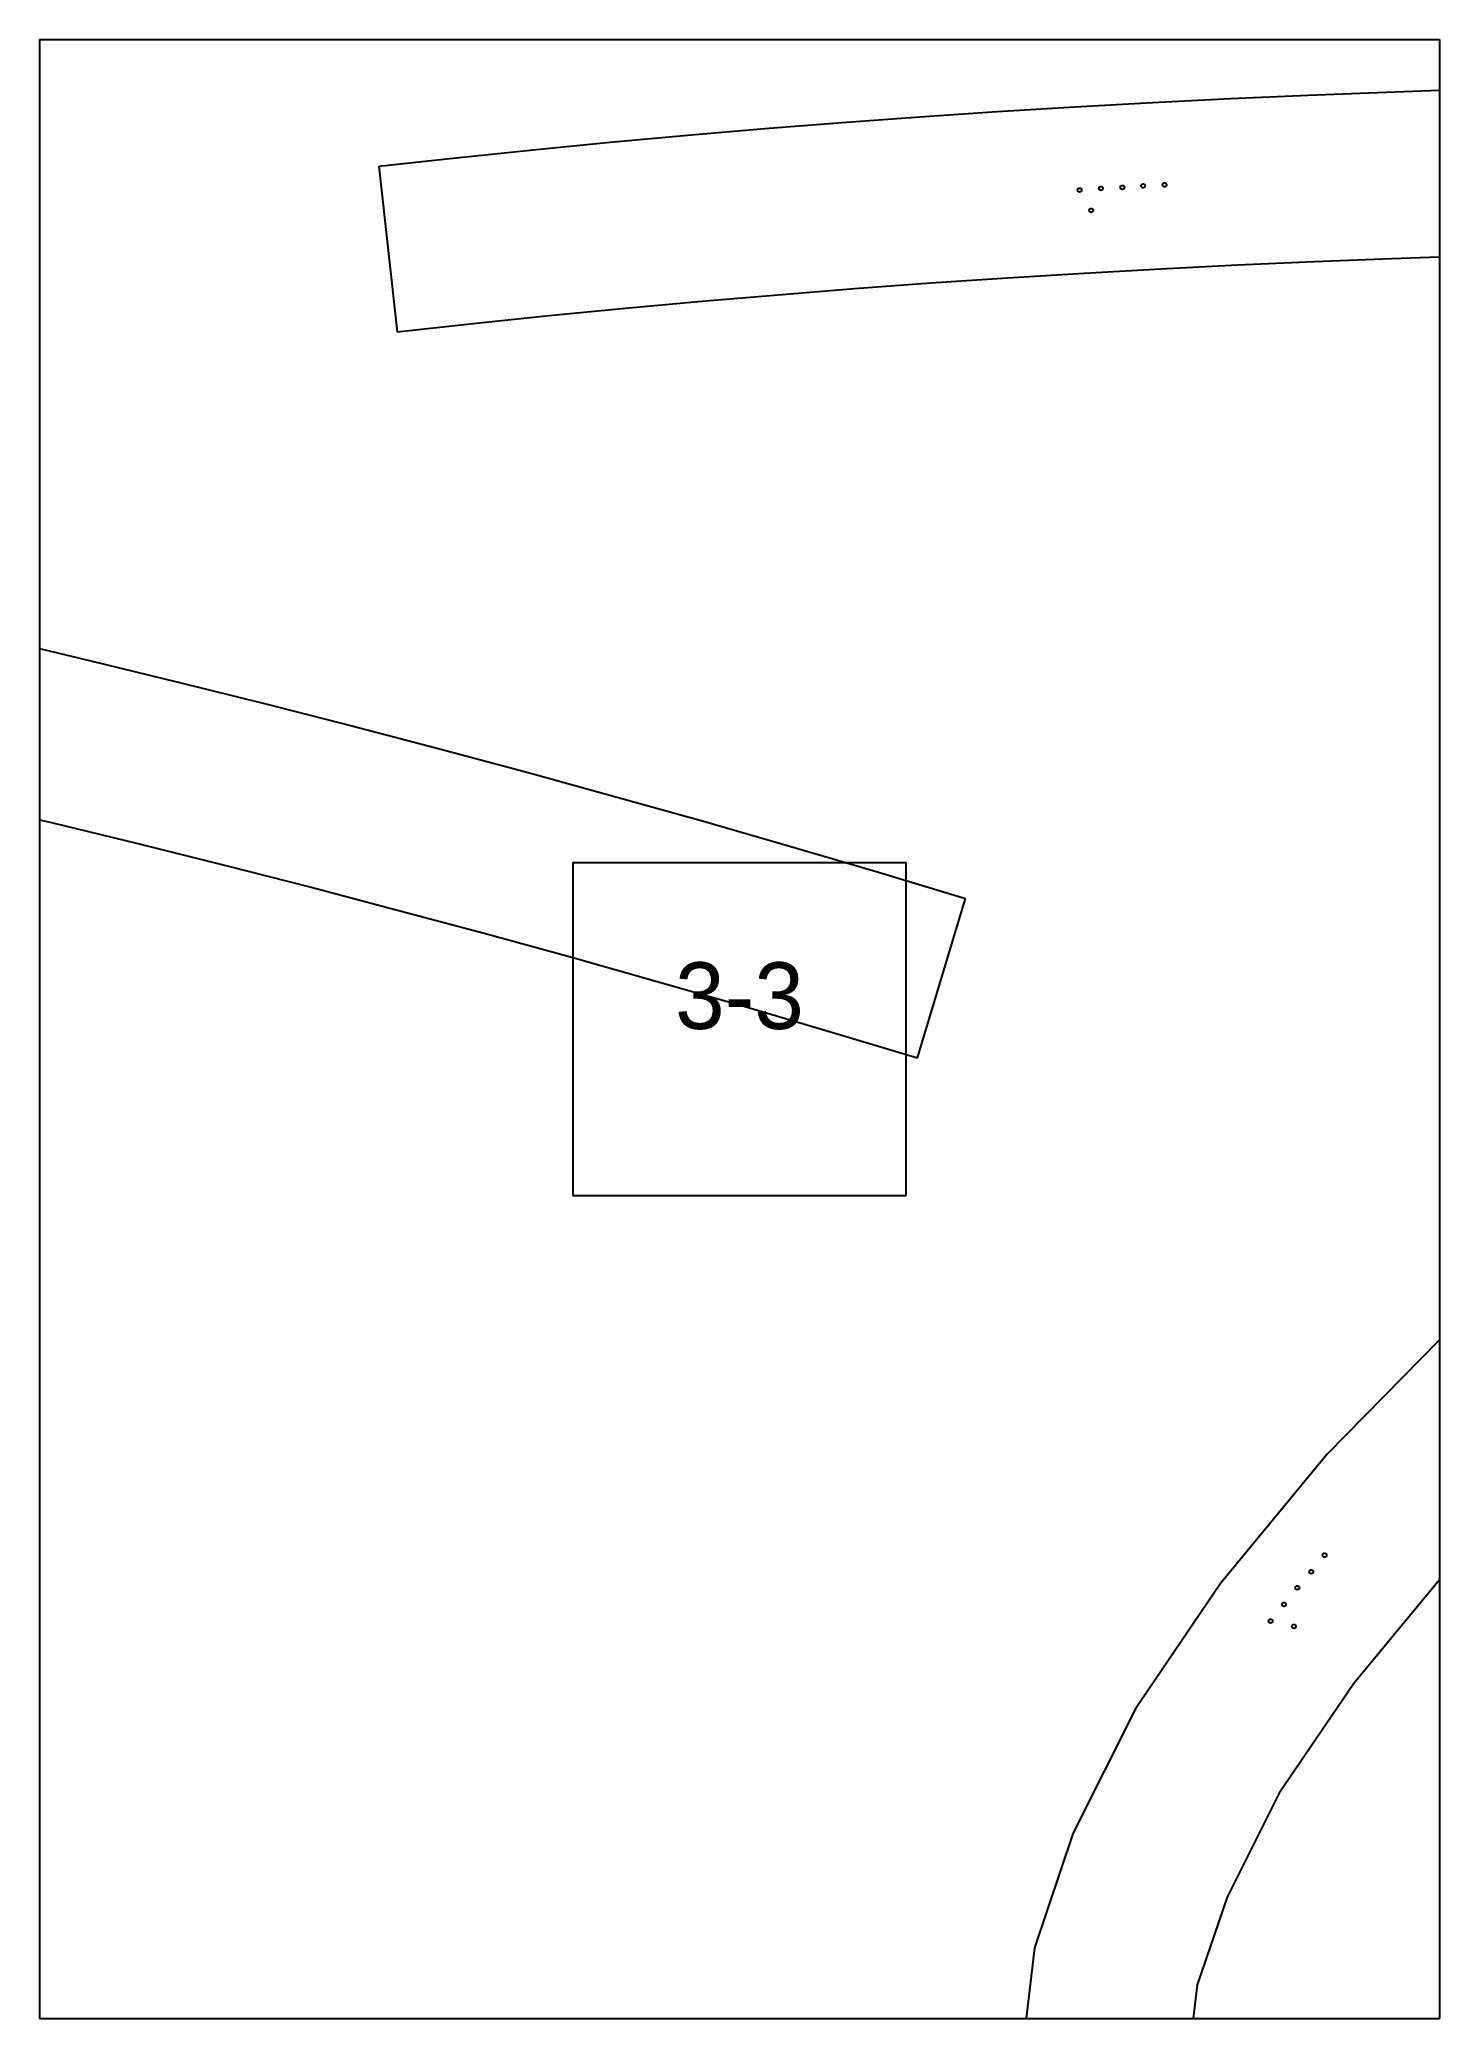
# Paper-space layout 'Plan 3-3' of a CAD drawing. Header units: metres, sheet in millimetres. Extents: x 0 to 210, y 0 to 297.
# The model-space entities are those that its viewports show. They can reach past a viewport. Long polylines and large blocks are cut down to what shows.
import ezdxf
from ezdxf.enums import TextEntityAlignment as Align

# ---------------------------------------------------------------- set-up
doc = ezdxf.new("R2010")
doc.units = ezdxf.units.M
for name, color, linetype in [('default', 7, 'Continuous'), ('mcircles', 7, 'Continuous'), ('TEXTLAYER', 7, 'Continuous'), ('VIEWPORTS', 7, 'Continuous')]:
    doc.layers.add(name, color=color, linetype=linetype)

msp = doc.modelspace()

# ---------------------------------------------------------------- linework, layer by layer
at = {"color": 9}
for p, q in [((420, -297), (420, -594)), ((420, -297), (420, -594)), ((630, -297), (630, -594)), ((630, -297), (630, -594)), ((210, -594), (420, -594)), ((210, -594), (420, -594)), ((420, -594), (630, -594)), ((420, -594), (420, -891)), ((420, -594), (630, -594)), ((420, -594), (420, -891)), ((630, -594), (840, -594)), ((630, -594), (630, -891)), ((630, -594), (840, -594)), ((630, -594), (630, -891)), ((500, -717.5), (550, -717.5)), ((500, -717.5), (500, -767.5)), ((550, -767.5), (550, -717.5)), ((500, -767.5), (550, -767.5)), ((210, -891), (420, -891)), ((210, -891), (420, -891)), ((420, -891), (630, -891)), ((420, -891), (420, -1188)), ((420, -891), (630, -891)), ((420, -891), (420, -1188)), ((630, -891), (840, -891)), ((630, -891), (630, -1188)), ((630, -891), (840, -891)), ((630, -891), (630, -1188))]:
    msp.add_line(p, q, dxfattribs=at)
at = {"layer": 'default', "color": 7, "linetype": 'Continuous'}
for p, q in [((586.97, -603.42), (598.64, -602.84)), ((598.64, -602.84), (610.32, -602.32)), ((610.32, -602.32), (622.01, -601.87)), ((622.01, -601.87), (633.72, -601.49)), ((540.41, -606.44), (552.03, -605.58)), ((552.03, -605.58), (563.67, -604.8)), ((563.67, -604.8), (575.31, -604.08)), ((575.31, -604.08), (586.97, -603.42)), ((505.61, -609.41), (517.2, -608.35)), ((517.2, -608.35), (528.8, -607.36)), ((528.8, -607.36), (540.41, -606.44)), ((470.91, -612.99), (482.47, -611.73)), ((482.47, -611.73), (494.03, -610.54)), ((494.03, -610.54), (505.61, -609.41)), ((470.91, -612.99), (473.62, -637.84)), ((622.83, -626.85), (634.39, -626.48)), ((565.21, -629.75), (576.71, -629.04)), ((576.71, -629.04), (588.22, -628.39)), ((588.22, -628.39), (599.75, -627.81)), ((599.75, -627.81), (611.28, -627.3)), ((611.28, -627.3), (622.83, -626.85)), ((519.33, -633.26), (530.78, -632.29)), ((530.78, -632.29), (542.25, -631.37)), ((542.25, -631.37), (553.72, -630.53)), ((553.72, -630.53), (565.21, -629.75)), ((485.03, -636.6), (496.45, -635.42)), ((496.45, -635.42), (507.88, -634.31)), ((507.88, -634.31), (519.33, -633.26)), ((473.62, -637.84), (485.03, -636.6)), ((414.54, -684.12), (427.67, -687.23)), ((427.67, -687.23), (440.8, -690.42)), ((440.8, -690.42), (453.93, -693.69)), ((453.93, -693.69), (467.06, -697.05)), ((467.06, -697.05), (480.19, -700.49)), ((480.19, -700.49), (493.32, -704.02)), ((493.32, -704.02), (506.45, -707.63)), ((408.78, -708.45), (421.77, -711.52)), ((506.45, -707.63), (519.58, -711.32)), ((421.77, -711.52), (434.75, -714.68)), ((519.58, -711.32), (532.71, -715.11)), ((434.75, -714.68), (447.74, -717.91)), ((532.71, -715.11), (545.83, -718.97)), ((447.74, -717.91), (460.72, -721.23)), ((460.72, -721.23), (473.71, -724.64)), ((545.83, -718.97), (558.89, -722.91)), ((473.71, -724.64), (486.69, -728.12)), ((551.68, -746.84), (558.89, -722.91)), ((486.69, -728.12), (499.67, -731.69)), ((499.67, -731.69), (512.66, -735.35)), ((512.66, -735.35), (525.64, -739.09)), ((525.64, -739.09), (538.63, -742.91)), ((538.63, -742.91), (551.68, -746.84)), ((632.38, -786.75), (613.17, -806.32)), ((613.17, -806.32), (597.17, -825.74)), ((631.75, -823.05), (617.18, -840.73)), ((597.17, -825.74), (584.42, -844.53)), ((617.18, -840.73), (605.98, -857.19)), ((584.42, -844.53), (575.08, -863.17)), ((605.98, -857.19), (598.15, -872.79)), ((575.08, -863.17), (569.28, -880.43)), ((598.15, -872.79), (593.66, -885.95)), ((569.28, -880.43), (567.25, -897.48)), ((593.66, -885.95), (592.25, -897.48))]:
    msp.add_line(p, q, dxfattribs=at)
at = {"layer": 'mcircles', "color": 7, "linetype": 'Continuous'}
for centre in [(576.02, -616.58), (579.22, -616.33), (582.44, -616.18), (585.55, -615.95), (588.77, -615.8), (577.76, -619.63), (612.78, -821.47), (610.78, -823.97), (606.68, -828.87), (608.68, -826.37), (604.68, -831.37), (608.18, -832.17)]:
    msp.add_circle(centre, 0.3, dxfattribs=at)

# ---------------------------------------------------------------- texts
at = {"layer": 'TEXTLAYER', "color": 1}
msp.add_text('3-3', height=10, dxfattribs=at).set_placement((525, -742.5), align=Align.CENTER)

psp = doc.layouts.new('Plan 3-3')

# ---------------------------------------------------------------- viewports
at = {"layer": 'VIEWPORTS'}
psp.add_viewport(center=(105, 148.5), size=(210, 297), view_center_point=(525, -742.5), view_height=297, dxfattribs=at)

doc.saveas('drawing.dxf')
